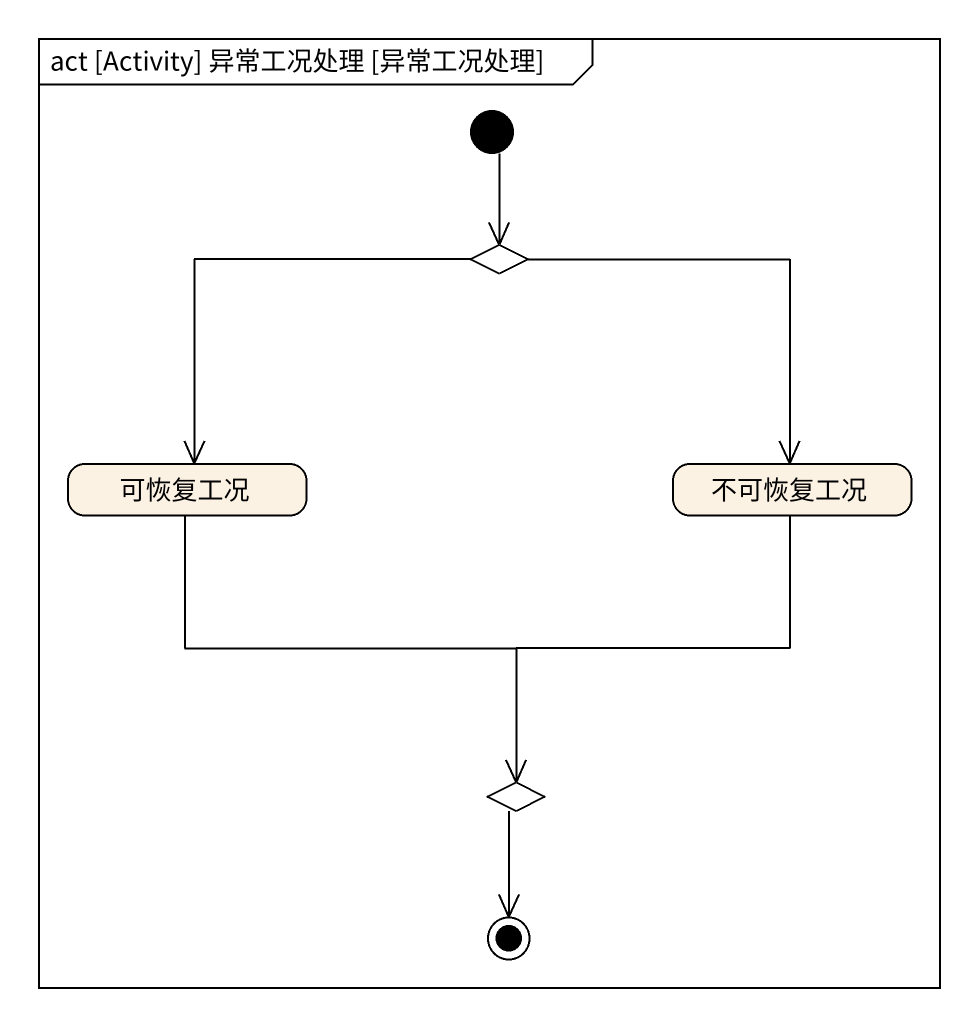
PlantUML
@startuml
mainframe act [Activity] 异常工况处理 [异常工况处理]
hide empty description
state choice1 <<choice>>
state 可恢复工况
state 不可恢复工况
state choice2 <<choice>>
[*] --> choice1
choice1 --> 可恢复工况
choice1 --> 不可恢复工况
可恢复工况 --> choice2
不可恢复工况 --> choice2
choice2 --> [*]
@enduml
